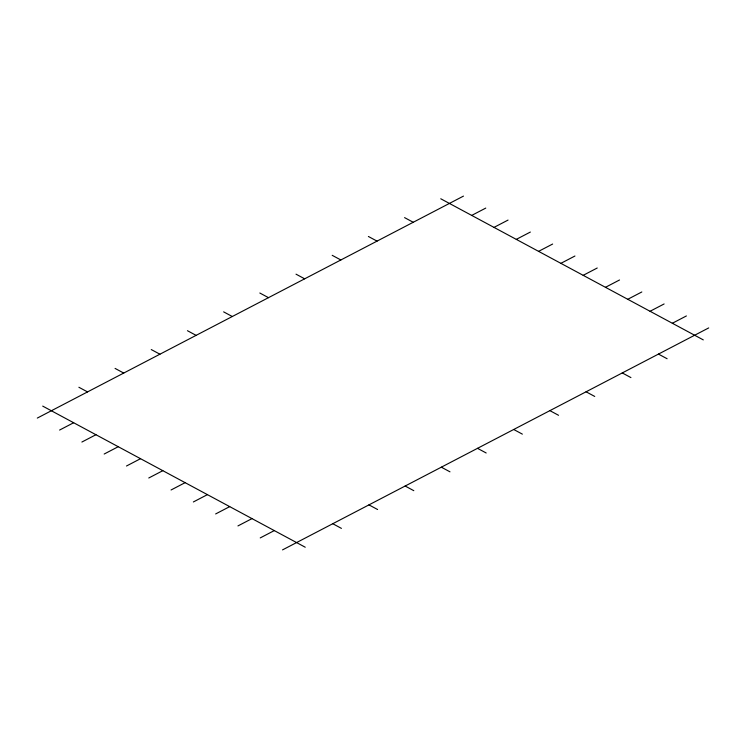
<?xml version="1.0" encoding="UTF-8"?>
<svg xmlns="http://www.w3.org/2000/svg" width="746" height="746" viewBox="0 0 746 746"><rect width="100%" height="100%" fill="white"/><g stroke="black" fill="none" stroke-linecap="round" stroke-linejoin="round"><path stroke-width="1.12" d="M37.3 418.077L463.471 196.105M59.596 430.06L73.649 422.74M471.714 215.407L485.767 208.087M81.883 442.042L95.945 434.722M494.001 227.39L508.063 220.07M104.179 454.034L118.241 446.705M516.297 239.373L530.359 232.053M126.475 466.017L140.528 458.687M538.593 251.355L552.646 244.035M148.762 478L162.824 470.67M560.88 263.338L574.942 256.018M171.058 489.982L185.12 482.662M583.176 275.33L597.238 268M193.354 501.965L207.407 494.645M605.472 287.313L619.525 279.983M215.641 513.947L229.703 506.627M627.759 299.295L641.821 291.966M237.937 525.93L251.999 518.61M650.055 311.278L664.117 303.958M260.233 537.913L274.286 530.592M672.351 323.26L686.404 315.94M282.529 549.895L708.7 327.923M440.755 198.772L703.301 339.896M404.574 217.618L413.228 222.28M658.457 354.089L667.12 358.742M368.384 236.473L377.047 241.126M622.267 372.935L630.929 377.588M332.194 255.319L340.857 259.972M586.076 391.79L594.739 396.443M296.013 274.164L304.666 278.817M549.895 410.636L558.549 415.289M259.822 293.01L268.485 297.673M513.705 429.482L522.368 434.135M223.632 311.865L232.295 316.518M477.515 448.327L486.178 452.99M187.451 330.711L196.105 335.364M441.334 467.183L449.987 471.836M151.261 349.557L159.924 354.21M405.143 486.028L413.806 490.682M115.071 368.412L123.733 373.065M368.953 504.874L377.616 509.527M78.88 387.258L87.543 391.911M332.772 523.72L341.426 528.382M42.699 406.104L305.245 547.228"/></g></svg>
